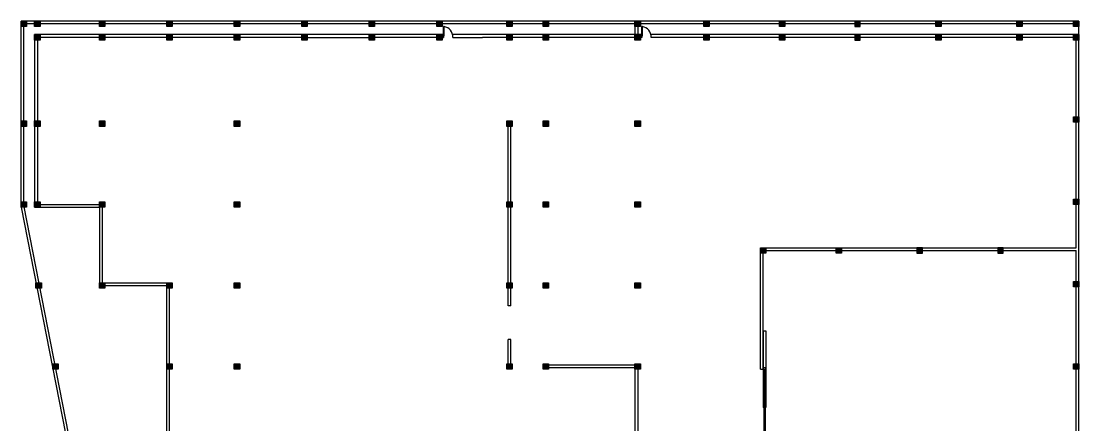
# Model space of a CAD drawing. Header units: inches. Extents: x 690793850 to 3471233902, y 1044954437 to 2780428972.
# Drawn here: x 1735562983 to 1735641383, y 1045012080 to 1045042007 of the extents above; entities that cross this region are included whole.
import ezdxf

# ---------------------------------------------------------------- set-up
doc = ezdxf.new("R2010")
doc.units = ezdxf.units.IN
doc.header["$MEASUREMENT"] = 0
for name, color, linetype in [('Doors', 140, 'Continuous'), ('Poste', 2, 'Continuous'), ('wall', 7, 'Continuous'), ('Walls', 7, 'Continuous')]:
    doc.layers.add(name, color=color, linetype=linetype)

# ---------------------------------------------------------------- blocks, each defined once
blk = doc.blocks.new('poste')
for p, q in [((1735358586.536575, 1045014423.977711), (1735358986.536575, 1045014423.977711)), ((1735358586.536575, 1045014023.977711), (1735358586.536575, 1045014423.977711)), ((1735358986.536575, 1045014023.977711), (1735358586.536575, 1045014023.977711)), ((1735358986.536575, 1045014423.977711), (1735358986.536575, 1045014023.977711))]:
    blk.add_line(p, q)

msp = doc.modelspace()

# ---------------------------------------------------------------- hatches: boundary and pattern name
at = {"layer": 'Poste', "true_color": 0xf1eb1f}
h = msp.add_hatch(color=2, dxfattribs=at)
h.dxf.hatch_style = 1
h.paths.add_polyline_path([(1735562983, 1045041607), (1735563383, 1045041607), (1735563383, 1045042007), (1735562983, 1045042007)])
h = msp.add_hatch(color=2, dxfattribs=at)
h.dxf.hatch_style = 1
h.paths.add_polyline_path([(1735563983, 1045041607), (1735564383, 1045041607), (1735564383, 1045042007), (1735563983, 1045042007)])
h = msp.add_hatch(color=2, dxfattribs=at)
h.dxf.hatch_style = 1
h.paths.add_polyline_path([(1735568783, 1045041607), (1735569183, 1045041607), (1735569183, 1045042007), (1735568783, 1045042007)])
h = msp.add_hatch(color=2, dxfattribs=at)
h.dxf.hatch_style = 1
h.paths.add_polyline_path([(1735573783, 1045041607), (1735574183, 1045041607), (1735574183, 1045042007), (1735573783, 1045042007)])
h = msp.add_hatch(color=2, dxfattribs=at)
h.dxf.hatch_style = 1
h.paths.add_polyline_path([(1735578783, 1045041607), (1735579183, 1045041607), (1735579183, 1045042007), (1735578783, 1045042007)])
h = msp.add_hatch(color=2, dxfattribs=at)
h.dxf.hatch_style = 1
h.paths.add_polyline_path([(1735583783, 1045041607), (1735584183, 1045041607), (1735584183, 1045042007), (1735583783, 1045042007)])
h = msp.add_hatch(color=2, dxfattribs=at)
h.dxf.hatch_style = 1
h.paths.add_polyline_path([(1735588783, 1045041607), (1735589183, 1045041607), (1735589183, 1045042007), (1735588783, 1045042007)])
h = msp.add_hatch(color=2, dxfattribs=at)
h.dxf.hatch_style = 1
h.paths.add_polyline_path([(1735593783, 1045041607), (1735594183, 1045041607), (1735594183, 1045042007), (1735593783, 1045042007)])
h = msp.add_hatch(color=2, dxfattribs=at)
h.dxf.hatch_style = 1
h.paths.add_polyline_path([(1735598983, 1045041607), (1735599383, 1045041607), (1735599383, 1045042007), (1735598983, 1045042007)])
h = msp.add_hatch(color=2, dxfattribs=at)
h.dxf.hatch_style = 1
h.paths.add_polyline_path([(1735601683, 1045041607), (1735602083, 1045041607), (1735602083, 1045042007), (1735601683, 1045042007)])
h = msp.add_hatch(color=2, dxfattribs=at)
h.dxf.hatch_style = 1
h.paths.add_polyline_path([(1735608483, 1045041607), (1735608883, 1045041607), (1735608883, 1045042007), (1735608483, 1045042007)])
h = msp.add_hatch(color=2, dxfattribs=at)
h.dxf.hatch_style = 1
h.paths.add_polyline_path([(1735613583, 1045041607), (1735613983, 1045041607), (1735613983, 1045042007), (1735613583, 1045042007)])
h = msp.add_hatch(color=2, dxfattribs=at)
h.dxf.hatch_style = 1
h.paths.add_polyline_path([(1735619583, 1045042007), (1735619183, 1045042007), (1735619183, 1045041607), (1735619583, 1045041607)])
h = msp.add_hatch(color=2, dxfattribs=at)
h.dxf.hatch_style = 1
h.paths.add_polyline_path([(1735625183, 1045042007), (1735624783, 1045042007), (1735624783, 1045041607), (1735625183, 1045041607)])
h = msp.add_hatch(color=2, dxfattribs=at)
h.dxf.hatch_style = 1
h.paths.add_polyline_path([(1735630783, 1045041607), (1735631183, 1045041607), (1735631183, 1045042007), (1735630783, 1045042007)])
h = msp.add_hatch(color=2, dxfattribs=at)
h.dxf.hatch_style = 1
h.paths.add_polyline_path([(1735636783, 1045041607), (1735637183, 1045041607), (1735637183, 1045042007), (1735636783, 1045042007)])
h = msp.add_hatch(color=2, dxfattribs=at)
h.dxf.hatch_style = 1
h.paths.add_polyline_path([(1735640983, 1045041607), (1735641383, 1045041607), (1735641383, 1045042007), (1735640983, 1045042007)])
h = msp.add_hatch(color=2, dxfattribs=at)
h.dxf.hatch_style = 1
h.paths.add_polyline_path([(1735563983, 1045040607), (1735564383, 1045040607), (1735564383, 1045041007), (1735563983, 1045041007)])
h = msp.add_hatch(color=2, dxfattribs=at)
h.dxf.hatch_style = 1
h.paths.add_polyline_path([(1735568783, 1045040607), (1735569183, 1045040607), (1735569183, 1045041007), (1735568783, 1045041007)])
h = msp.add_hatch(color=2, dxfattribs=at)
h.dxf.hatch_style = 1
h.paths.add_polyline_path([(1735573783, 1045040607), (1735574183, 1045040607), (1735574183, 1045041007), (1735573783, 1045041007)])
h = msp.add_hatch(color=2, dxfattribs=at)
h.dxf.hatch_style = 1
h.paths.add_polyline_path([(1735578783, 1045040607), (1735579183, 1045040607), (1735579183, 1045041007), (1735578783, 1045041007)])
h = msp.add_hatch(color=2, dxfattribs=at)
h.dxf.hatch_style = 1
h.paths.add_polyline_path([(1735583783, 1045040607), (1735584183, 1045040607), (1735584183, 1045041007), (1735583783, 1045041007)])
h = msp.add_hatch(color=2, dxfattribs=at)
h.dxf.hatch_style = 1
h.paths.add_polyline_path([(1735588783, 1045040607), (1735589183, 1045040607), (1735589183, 1045041007), (1735588783, 1045041007)])
h = msp.add_hatch(color=2, dxfattribs=at)
h.dxf.hatch_style = 1
h.paths.add_polyline_path([(1735593783, 1045040607), (1735594183, 1045040607), (1735594183, 1045041007), (1735593783, 1045041007)])
h = msp.add_hatch(color=2, dxfattribs=at)
h.dxf.hatch_style = 1
h.paths.add_polyline_path([(1735598983, 1045040607), (1735599383, 1045040607), (1735599383, 1045041007), (1735598983, 1045041007)])
h = msp.add_hatch(color=2, dxfattribs=at)
h.dxf.hatch_style = 1
h.paths.add_polyline_path([(1735601683, 1045040607), (1735602083, 1045040607), (1735602083, 1045041007), (1735601683, 1045041007)])
h = msp.add_hatch(color=2, dxfattribs=at)
h.dxf.hatch_style = 1
h.paths.add_polyline_path([(1735608483, 1045040607), (1735608883, 1045040607), (1735608883, 1045041007), (1735608483, 1045041007)])
h = msp.add_hatch(color=2, dxfattribs=at)
h.dxf.hatch_style = 1
h.paths.add_polyline_path([(1735613583, 1045040607), (1735613983, 1045040607), (1735613983, 1045041007), (1735613583, 1045041007)])
h = msp.add_hatch(color=2, dxfattribs=at)
h.dxf.hatch_style = 1
h.paths.add_polyline_path([(1735619583, 1045041007), (1735619183, 1045041007), (1735619183, 1045040607), (1735619583, 1045040607)])
h = msp.add_hatch(color=2, dxfattribs=at)
h.dxf.hatch_style = 1
h.paths.add_polyline_path([(1735625183, 1045041007), (1735624783, 1045041007), (1735624783, 1045040607), (1735625183, 1045040607)])
h = msp.add_hatch(color=2, dxfattribs=at)
h.dxf.hatch_style = 1
h.paths.add_polyline_path([(1735630783, 1045040607), (1735631183, 1045040607), (1735631183, 1045041007), (1735630783, 1045041007)])
h = msp.add_hatch(color=2, dxfattribs=at)
h.dxf.hatch_style = 1
h.paths.add_polyline_path([(1735636783, 1045040607), (1735637183, 1045040607), (1735637183, 1045041007), (1735636783, 1045041007)])
h = msp.add_hatch(color=2, dxfattribs=at)
h.dxf.hatch_style = 1
h.paths.add_polyline_path([(1735640983, 1045040607), (1735641383, 1045040607), (1735641383, 1045041007), (1735640983, 1045041007)])
h = msp.add_hatch(color=2, dxfattribs=at)
h.dxf.hatch_style = 1
h.paths.add_polyline_path([(1735562983, 1045034207), (1735563383, 1045034207), (1735563383, 1045034607), (1735562983, 1045034607)])
h = msp.add_hatch(color=2, dxfattribs=at)
h.dxf.hatch_style = 1
h.paths.add_polyline_path([(1735563983, 1045034207), (1735564383, 1045034207), (1735564383, 1045034607), (1735563983, 1045034607)])
h = msp.add_hatch(color=2, dxfattribs=at)
h.dxf.hatch_style = 1
h.paths.add_polyline_path([(1735568783, 1045034207), (1735569183, 1045034207), (1735569183, 1045034607), (1735568783, 1045034607)])
h = msp.add_hatch(color=2, dxfattribs=at)
h.dxf.hatch_style = 1
h.paths.add_polyline_path([(1735578783, 1045034207), (1735579183, 1045034207), (1735579183, 1045034607), (1735578783, 1045034607)])
h = msp.add_hatch(color=2, dxfattribs=at)
h.dxf.hatch_style = 1
h.paths.add_polyline_path([(1735598983, 1045034207), (1735599383, 1045034207), (1735599383, 1045034607), (1735598983, 1045034607)])
h = msp.add_hatch(color=2, dxfattribs=at)
h.dxf.hatch_style = 1
h.paths.add_polyline_path([(1735601683, 1045034207), (1735602083, 1045034207), (1735602083, 1045034607), (1735601683, 1045034607)])
h = msp.add_hatch(color=2, dxfattribs=at)
h.dxf.hatch_style = 1
h.paths.add_polyline_path([(1735608483, 1045034207), (1735608883, 1045034207), (1735608883, 1045034607), (1735608483, 1045034607)])
h = msp.add_hatch(color=2, dxfattribs=at)
h.dxf.hatch_style = 1
h.paths.add_polyline_path([(1735640983, 1045034507), (1735641383, 1045034507), (1735641383, 1045034907), (1735640983, 1045034907)])
h = msp.add_hatch(color=2, dxfattribs=at)
h.dxf.hatch_style = 1
h.paths.add_polyline_path([(1735562983, 1045028207), (1735563383, 1045028207), (1735563383, 1045028607), (1735562983, 1045028607)])
h = msp.add_hatch(color=2, dxfattribs=at)
h.dxf.hatch_style = 1
h.paths.add_polyline_path([(1735563983, 1045028207), (1735564383, 1045028207), (1735564383, 1045028607), (1735563983, 1045028607)])
h = msp.add_hatch(color=2, dxfattribs=at)
h.dxf.hatch_style = 1
h.paths.add_polyline_path([(1735568783, 1045028207), (1735569183, 1045028207), (1735569183, 1045028607), (1735568783, 1045028607)])
h = msp.add_hatch(color=2, dxfattribs=at)
h.dxf.hatch_style = 1
h.paths.add_polyline_path([(1735578783, 1045028207), (1735579183, 1045028207), (1735579183, 1045028607), (1735578783, 1045028607)])
h = msp.add_hatch(color=2, dxfattribs=at)
h.dxf.hatch_style = 1
h.paths.add_polyline_path([(1735598983, 1045028207), (1735599383, 1045028207), (1735599383, 1045028607), (1735598983, 1045028607)])
h = msp.add_hatch(color=2, dxfattribs=at)
h.dxf.hatch_style = 1
h.paths.add_polyline_path([(1735601683, 1045028207), (1735602083, 1045028207), (1735602083, 1045028607), (1735601683, 1045028607)])
h = msp.add_hatch(color=2, dxfattribs=at)
h.dxf.hatch_style = 1
h.paths.add_polyline_path([(1735608483, 1045028207), (1735608883, 1045028207), (1735608883, 1045028607), (1735608483, 1045028607)])
h = msp.add_hatch(color=2, dxfattribs=at)
h.dxf.hatch_style = 1
h.paths.add_polyline_path([(1735640983, 1045028407), (1735641383, 1045028407), (1735641383, 1045028807), (1735640983, 1045028807)])
h = msp.add_hatch(color=2, dxfattribs=at)
h.dxf.hatch_style = 1
h.paths.add_polyline_path([(1735618183, 1045025207), (1735617783, 1045025207), (1735617783, 1045024807), (1735618183, 1045024807)])
h = msp.add_hatch(color=2, dxfattribs=at)
h.dxf.hatch_style = 1
h.paths.add_polyline_path([(1735623783, 1045025207), (1735623383, 1045025207), (1735623383, 1045024807), (1735623783, 1045024807)])
h = msp.add_hatch(color=2, dxfattribs=at)
h.dxf.hatch_style = 1
h.paths.add_polyline_path([(1735629383, 1045024807), (1735629783, 1045024807), (1735629783, 1045025207), (1735629383, 1045025207)])
h = msp.add_hatch(color=2, dxfattribs=at)
h.dxf.hatch_style = 1
h.paths.add_polyline_path([(1735635383, 1045024807), (1735635783, 1045024807), (1735635783, 1045025207), (1735635383, 1045025207)])
h = msp.add_hatch(color=2, dxfattribs=at)
h.dxf.hatch_style = 1
h.paths.add_polyline_path([(1735640983, 1045022307), (1735641383, 1045022307), (1735641383, 1045022707), (1735640983, 1045022707)])
h = msp.add_hatch(color=2, dxfattribs=at)
h.dxf.hatch_style = 1
h.paths.add_polyline_path([(1735564080, 1045022207), (1735564480, 1045022207), (1735564480, 1045022607), (1735564080, 1045022607)])
h = msp.add_hatch(color=2, dxfattribs=at)
h.dxf.hatch_style = 1
h.paths.add_polyline_path([(1735568783, 1045022207), (1735569183, 1045022207), (1735569183, 1045022607), (1735568783, 1045022607)])
h = msp.add_hatch(color=2, dxfattribs=at)
h.dxf.hatch_style = 1
h.paths.add_polyline_path([(1735573783, 1045022207), (1735574183, 1045022207), (1735574183, 1045022607), (1735573783, 1045022607)])
h = msp.add_hatch(color=2, dxfattribs=at)
h.dxf.hatch_style = 1
h.paths.add_polyline_path([(1735578783, 1045022207), (1735579183, 1045022207), (1735579183, 1045022607), (1735578783, 1045022607)])
h = msp.add_hatch(color=2, dxfattribs=at)
h.dxf.hatch_style = 1
h.paths.add_polyline_path([(1735598983, 1045022207), (1735599383, 1045022207), (1735599383, 1045022607), (1735598983, 1045022607)])
h = msp.add_hatch(color=2, dxfattribs=at)
h.dxf.hatch_style = 1
h.paths.add_polyline_path([(1735601683, 1045022207), (1735602083, 1045022207), (1735602083, 1045022607), (1735601683, 1045022607)])
h = msp.add_hatch(color=2, dxfattribs=at)
h.dxf.hatch_style = 1
h.paths.add_polyline_path([(1735608483, 1045022207), (1735608883, 1045022207), (1735608883, 1045022607), (1735608483, 1045022607)])
h = msp.add_hatch(color=2, dxfattribs=at)
h.dxf.hatch_style = 1
h.paths.add_polyline_path([(1735565334, 1045016207), (1735565734, 1045016207), (1735565734, 1045016607), (1735565334, 1045016607)])
h = msp.add_hatch(color=2, dxfattribs=at)
h.dxf.hatch_style = 1
h.paths.add_polyline_path([(1735573783, 1045016207), (1735574183, 1045016207), (1735574183, 1045016607), (1735573783, 1045016607)])
h = msp.add_hatch(color=2, dxfattribs=at)
h.dxf.hatch_style = 1
h.paths.add_polyline_path([(1735578783, 1045016207), (1735579183, 1045016207), (1735579183, 1045016607), (1735578783, 1045016607)])
h = msp.add_hatch(color=2, dxfattribs=at)
h.dxf.hatch_style = 1
h.paths.add_polyline_path([(1735598983, 1045016207), (1735599383, 1045016207), (1735599383, 1045016607), (1735598983, 1045016607)])
h = msp.add_hatch(color=2, dxfattribs=at)
h.dxf.hatch_style = 1
h.paths.add_polyline_path([(1735601683, 1045016207), (1735602083, 1045016207), (1735602083, 1045016607), (1735601683, 1045016607)])
h = msp.add_hatch(color=2, dxfattribs=at)
h.dxf.hatch_style = 1
h.paths.add_polyline_path([(1735608483, 1045016207), (1735608883, 1045016207), (1735608883, 1045016607), (1735608483, 1045016607)])
h = msp.add_hatch(color=2, dxfattribs=at)
h.dxf.hatch_style = 1
h.paths.add_polyline_path([(1735640983, 1045016207), (1735641383, 1045016207), (1735641383, 1045016607), (1735640983, 1045016607)])

# ---------------------------------------------------------------- linework, layer by layer
at = {"layer": 'Doors'}
for p, q in [((1735594283, 1045040907), (1735594283, 1045041607)), ((1735594333, 1045041607), (1735594283, 1045041607)), ((1735594333, 1045040907), (1735594333, 1045041607)), ((1735608983, 1045040907), (1735608983, 1045041607)), ((1735609033, 1045041607), (1735608983, 1045041607)), ((1735609033, 1045040907), (1735609033, 1045041607)), ((1735594333, 1045040907), (1735594283, 1045040907)), ((1735609033, 1045040907), (1735608983, 1045040907)), ((1735617983, 1045019057), (1735617983, 1045013357)), ((1735617983, 1045019057), (1735618183, 1045019057)), ((1735618183, 1045019057), (1735618183, 1045013357)), ((1735618183, 1045016307), (1735617983, 1045016307)), ((1735617983, 1045016207), (1735618183, 1045016207)), ((1735618033, 1045016207), (1735618033, 1045010603)), ((1735618133, 1045016207), (1735618133, 1045010603)), ((1735618183, 1045016207), (1735618183, 1045016307)), ((1735618183, 1045013357), (1735617983, 1045013357))]:
    msp.add_line(p, q, dxfattribs=at)
for centre in [(1735594196, 1045040833), (1735608896, 1045040833)]:
    msp.add_arc(centre, 787, 358.15235, 80.03537, dxfattribs=at)
at = {"layer": 'Poste'}
for p, q in [((1735598983, 1045041607), (1735598983, 1045042007)), ((1735599283, 1045041607), (1735599283, 1045042007)), ((1735598983, 1045040607), (1735598983, 1045041007)), ((1735599283, 1045040607), (1735599283, 1045041007)), ((1735598983, 1045034207), (1735598983, 1045034607)), ((1735599283, 1045034207), (1735599283, 1045034607))]:
    msp.add_line(p, q, dxfattribs=at)
at = {"layer": 'wall'}
for p, q in [((1735641383, 1045042007), (1735562983, 1045042007)), ((1735562983, 1045028207), (1735562983, 1045042007)), ((1735563179, 1045028246), (1735563179, 1045042007)), ((1735641383, 1045041007), (1735641383, 1045042007)), ((1735562983, 1045028207), (1735568783, 1044998607)), ((1735563179, 1045028246), (1735567928, 1045004007)), ((1735568783, 1045022607), (1735573783, 1045022607)), ((1735568783, 1045022407), (1735573783, 1045022407)), ((1735573783, 1045010507), (1735573783, 1045022607)), ((1735573983, 1045010507), (1735573983, 1045022607))]:
    msp.add_line(p, q, dxfattribs=at)
at = {"layer": 'Walls'}
for p, q in [((1735640983, 1045041807), (1735562983, 1045041807)), ((1735568983, 1045042007), (1735563983, 1045042007)), ((1735583983, 1045042007), (1735578983, 1045042007)), ((1735583983, 1045041807), (1735578983, 1045041807)), ((1735593983, 1045042007), (1735588983, 1045042007)), ((1735593983, 1045041807), (1735588983, 1045041807)), ((1735608483, 1045041807), (1735608483, 1045041007)), ((1735608683, 1045041807), (1735608683, 1045041007)), ((1735568983, 1045041007), (1735563983, 1045041007)), ((1735563983, 1045041007), (1735563983, 1045028207)), ((1735564183, 1045040707), (1735564183, 1045028507)), ((1735568983, 1045040807), (1735564283, 1045040807)), ((1735573983, 1045041007), (1735568983, 1045041007)), ((1735573983, 1045040807), (1735568983, 1045040807)), ((1735578983, 1045041007), (1735573983, 1045041007)), ((1735578983, 1045040807), (1735573983, 1045040807)), ((1735583983, 1045041007), (1735578983, 1045041007)), ((1735583983, 1045040807), (1735578983, 1045040807)), ((1735588983, 1045041007), (1735583983, 1045041007)), ((1735583983, 1045040807), (1735588983, 1045040807)), ((1735593983, 1045041007), (1735588983, 1045041007)), ((1735593983, 1045040807), (1735588983, 1045040807)), ((1735594283, 1045041007), (1735593983, 1045041007)), ((1735593983, 1045040807), (1735594283, 1045040807)), ((1735594183, 1045041007), (1735594283, 1045041007)), ((1735594283, 1045041007), (1735594283, 1045040807)), ((1735598983, 1045041007), (1735594963, 1045041007)), ((1735594983, 1045040807), (1735597183, 1045040807)), ((1735608983, 1045041007), (1735597183, 1045041007)), ((1735608983, 1045040807), (1735597183, 1045040807)), ((1735608883, 1045041007), (1735608983, 1045041007)), ((1735608983, 1045041007), (1735608983, 1045040807)), ((1735641383, 1045041007), (1735609663, 1045041007)), ((1735641083, 1045040807), (1735609683, 1045040807)), ((1735641183, 1045025207), (1735641183, 1045040707)), ((1735641383, 1045010507), (1735641383, 1045041007)), ((1735599083, 1045028207), (1735599083, 1045034207)), ((1735599283, 1045028207), (1735599283, 1045034207)), ((1735563983, 1045028207), (1735568783, 1045028207)), ((1735564283, 1045028407), (1735568983, 1045028407)), ((1735568783, 1045028207), (1735568783, 1045022207)), ((1735568983, 1045028407), (1735568983, 1045022207)), ((1735599083, 1045022207), (1735599083, 1045028207)), ((1735599283, 1045022207), (1735599283, 1045028207)), ((1735617783, 1045016207), (1735617783, 1045025207)), ((1735617783, 1045025207), (1735641183, 1045025207)), ((1735617783, 1045025007), (1735641183, 1045025007)), ((1735617983, 1045016207), (1735617983, 1045025207)), ((1735641183, 1045010507), (1735641183, 1045025007)), ((1735599083, 1045020907), (1735599083, 1045022207)), ((1735599283, 1045020907), (1735599283, 1045022207)), ((1735599283, 1045020907), (1735599083, 1045020907)), ((1735599083, 1045016207), (1735599083, 1045018407)), ((1735599283, 1045018407), (1735599083, 1045018407)), ((1735599283, 1045016207), (1735599283, 1045018407)), ((1735608683, 1045016507), (1735602083, 1045016507)), ((1735602083, 1045016507), (1735602083, 1045016307)), ((1735608683, 1045016507), (1735608683, 1045004107)), ((1735599283, 1045016207), (1735599083, 1045016207)), ((1735608483, 1045016307), (1735602083, 1045016307)), ((1735608483, 1045016307), (1735608483, 1044974207)), ((1735617783, 1045016207), (1735617983, 1045016207))]:
    msp.add_line(p, q, dxfattribs=at)

# ---------------------------------------------------------------- block references
at = {"layer": 'Poste', "color": 2, "true_color": 0xf1eb1f}
for p in [(204396, 27583), (205396, 27583), (210196, 27583), (215196, 27583), (220196, 27583), (225196, 27583), (230196, 27583), (235196, 27583), (240396, 27583), (243096, 27583), (249896, 27583), (254996, 27583), (272196, 27583), (278196, 27583), (282396, 27583), (205396, 26583), (210196, 26583), (215196, 26583), (220196, 26583), (225196, 26583), (230196, 26583), (235196, 26583), (240396, 26583), (243096, 26583), (249896, 26583), (254996, 26583), (272196, 26583), (278196, 26583), (282396, 26583), (204396, 20183), (205396, 20183), (210196, 20183), (220196, 20183), (240396, 20183), (243096, 20183), (249896, 20183), (282396, 20483), (204396, 14183), (205396, 14183), (210196, 14183), (220196, 14183), (240396, 14183), (243096, 14183), (249896, 14183), (282396, 14383), (282396, 8283), (205493, 8183), (210196, 8183), (215196, 8183), (220196, 8183), (240396, 8183), (243096, 8183), (249896, 8183), (206747, 2183), (215196, 2183), (220196, 2183), (240396, 2183), (243096, 2183), (249896, 2183), (282396, 2183)]:
    msp.add_blockref('poste', p, dxfattribs=at)
at = {"layer": 'Poste', "color": 2, "true_color": 0xf1eb1f, "rotation": 180}
for p in [(3470978169, 2090056031), (3470978169, 2090055031), (3470976769, 2090039231), (3470982369, 2090039231)]:
    msp.add_blockref('poste', p, dxfattribs=at)
at = {"layer": 'Poste', "color": 2, "true_color": 0xf1eb1f, "xscale": -1}
for p in [(3470983769, 27583), (3470983769, 26583)]:
    msp.add_blockref('poste', p, dxfattribs=at)
at = {"layer": 'Poste', "color": 2, "true_color": 0xf1eb1f, "xscale": -1, "rotation": 180}
for p in [(270796, 2090039231), (276796, 2090039231)]:
    msp.add_blockref('poste', p, dxfattribs=at)

doc.saveas('drawing.dxf')
